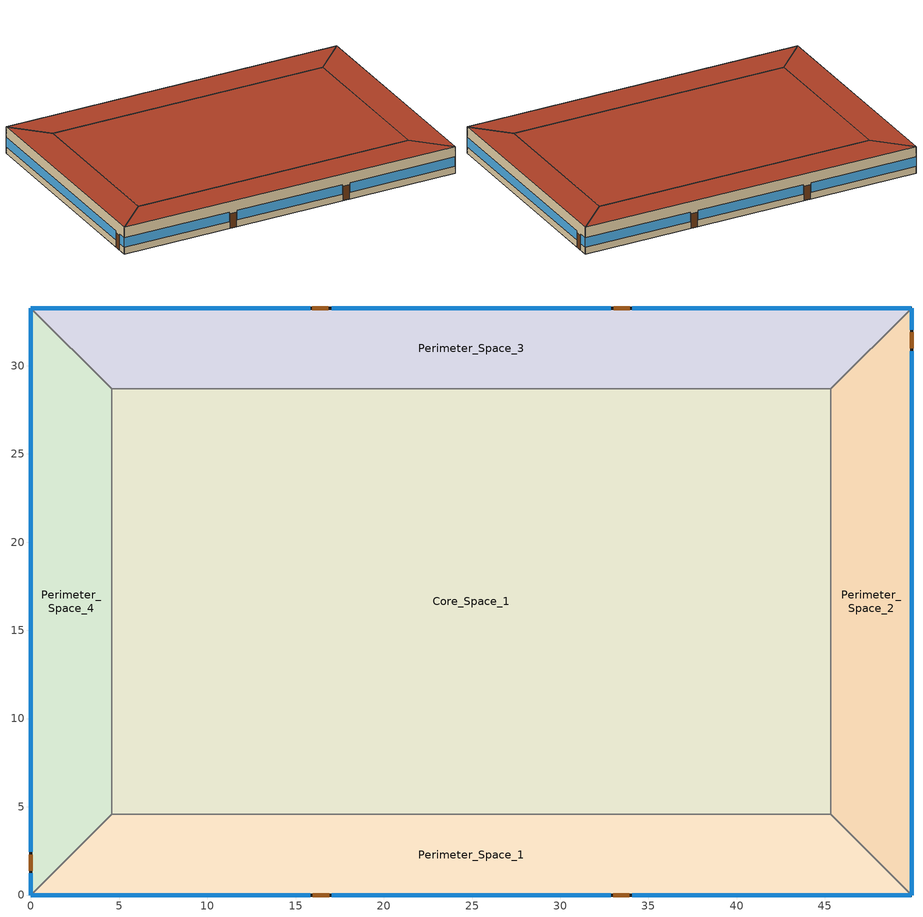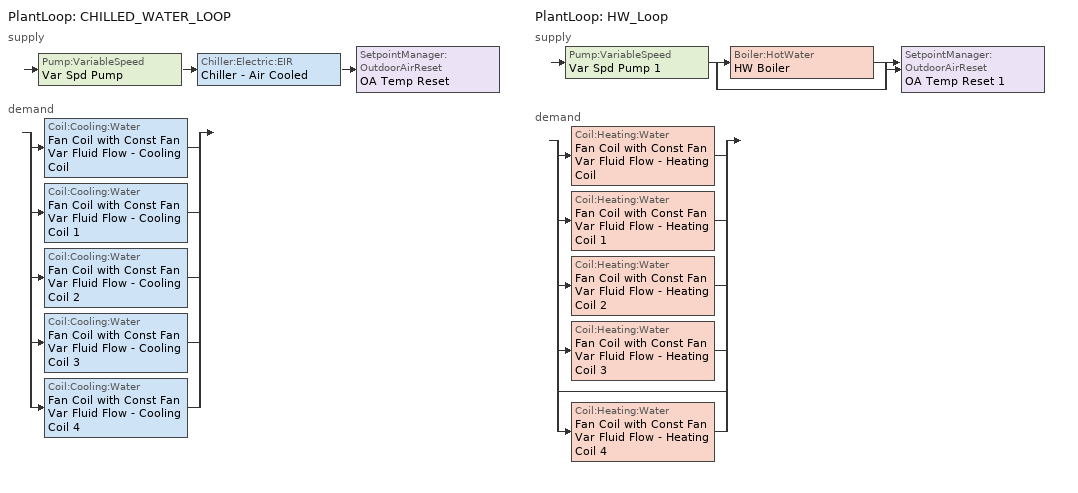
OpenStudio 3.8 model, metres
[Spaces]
Core_Space_1
 floor ground (Slab-on-grade Type 1): 45.34,28.7 45.34,4.57 4.57,4.57 4.57,28.7 z0
 wall to Perimeter_Space_2 (Interior Wall): 45.34,4.57 45.34,28.7 z0:3.96
 wall to Perimeter_Space_3 (Interior Wall): 45.34,28.7 4.57,28.7 z0:3.96
 wall to Perimeter_Space_1 (Interior Wall): 4.57,4.57 45.34,4.57 z0:3.96
 wall to Perimeter_Space_4 (Interior Wall): 4.57,28.7 4.57,4.57 z0:3.96
 roof outside (Roof Type 1): 45.34,4.57 45.34,28.7 4.57,28.7 4.57,4.57 z3.96
Perimeter_Space_2
 floor ground (Slab-on-grade Type 1): 49.91,33.27 49.91,0 45.34,4.57 45.34,28.7 z0
 wall outside (Exterior Wall Type 2): 49.91,0 49.91,33.27 z0:3.96
 wall to Perimeter_Space_1 (Interior Wall): 45.34,4.57 49.91,0 z0:3.96
 wall to Perimeter_Space_3 (Interior Wall): 49.91,33.27 45.34,28.7 z0:3.96
 window (Vertical Fenestration Type 1): 49.91,0 49.91,30.84 / 49.91,32.05 49.91,33.27 z1:2.4
 door (Swinging Door): 49.91,30.99 49.91,31.9 z0:2.13
 roof outside (Roof Type 1): 49.91,0 49.91,33.27 45.34,28.7 45.34,4.57 z3.96
Perimeter_Space_3
 floor ground (Slab-on-grade Type 2): 49.91,33.27 45.34,28.7 4.57,28.7 0,33.27 z0
 wall outside (Exterior Wall Type 3): 49.91,33.27 0,33.27 z0:3.96
 wall to Perimeter_Space_4 (Interior Wall): 0,33.27 4.57,28.7 z0:3.96
 window (Vertical Fenestration Type 1): 49.91,33.27 34.09,33.27 / 32.87,33.27 17.04,33.27 / 15.82,33.27 0,33.27 z1:2.4
 door (Swinging Door): 33.94,33.27 33.03,33.27 / 16.84,33.27 15.93,33.27 z0:2.13
 roof outside (Roof Type 2): 45.34,28.7 49.91,33.27 0,33.27 4.57,28.7 z3.96
Perimeter_Space_1
 floor ground (Slab-on-grade Type 1): 45.34,4.57 49.91,0 0,0 4.57,4.57 z0
 wall outside (Exterior Wall Type 1): 0,0 49.91,0 z0:3.96
 wall to Perimeter_Space_4 (Interior Wall): 4.57,4.57 0,0 z0:3.96
 window (Vertical Fenestration Type 1): 0,0 15.82,0 / 17.04,0 32.87,0 / 34.09,0 49.91,0 z1:2.4
 door (Swinging Door): 15.98,0 16.9,0 / 33.01,0 33.93,0 z0:2.13
 roof outside (Roof Type 1): 49.91,0 45.34,4.57 4.57,4.57 0,0 z3.96
Perimeter_Space_4
 floor ground (Slab-on-grade Type 2): 0,33.27 4.57,28.7 4.57,4.57 0,0 z0
 wall outside (Exterior Wall Type 3): 0,33.27 0,0 z0:3.96
 window (Vertical Fenestration Type 1): 0,33.27 0,2.44 / 0,1.22 0,0 z1:2.4
 door (Swinging Door): 0,2.28 0,1.37 z0:2.13
 roof outside (Roof Type 3): 0,0 4.57,4.57 4.57,28.7 0,33.27 z3.96
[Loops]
PlantLoop 'CHILLED_WATER_LOOP'
 supply: Pump:VariableSpeed 'Var Spd Pump' > Chiller:Electric:EIR 'Chiller - Air Cooled' > SetpointManager:OutdoorAirReset 'OA Temp Reset'
 demand: split
  | Coil:Cooling:Water 'Fan Coil with Const Fan Var Fluid Flow - Cooling Coil'
  | Coil:Cooling:Water 'Fan Coil with Const Fan Var Fluid Flow - Cooling Coil 1'
  | Coil:Cooling:Water 'Fan Coil with Const Fan Var Fluid Flow - Cooling Coil 2'
  | Coil:Cooling:Water 'Fan Coil with Const Fan Var Fluid Flow - Cooling Coil 3'
  | Coil:Cooling:Water 'Fan Coil with Const Fan Var Fluid Flow - Cooling Coil 4'
PlantLoop 'HW_Loop'
 supply: Pump:VariableSpeed 'Var Spd Pump 1' > split
  | Boiler:HotWater 'HW Boiler'
  | bypass
  join > SetpointManager:OutdoorAirReset 'OA Temp Reset 1'
 demand: split
  | Coil:Heating:Water 'Fan Coil with Const Fan Var Fluid Flow - Heating Coil'
  | Coil:Heating:Water 'Fan Coil with Const Fan Var Fluid Flow - Heating Coil 1'
  | Coil:Heating:Water 'Fan Coil with Const Fan Var Fluid Flow - Heating Coil 2'
  | Coil:Heating:Water 'Fan Coil with Const Fan Var Fluid Flow - Heating Coil 3'
  | bypass
  | Coil:Heating:Water 'Fan Coil with Const Fan Var Fluid Flow - Heating Coil 4'
[Site]
Denver Intl AP: Latitude {deg}=39.833; Longitude {deg}=-104.65; Time Zone {hr}=-7; Elevation {m}=1650; Terrain=City
[Building]
Model for 229 Test Cases: North Axis {deg}=0
[ClimateZones]
Climate Zone Institution Name 1=ASHRAE; Climate Zone Document Name 1=ANSI/ASHRAE Standard 169; Climate Zone Document Year 1=2006; Climate Zone Value 1=5B; Climate Zone Institution Name 2=CEC; Climate Zone Document Name 2=California Climate Zone Descriptions; Climate Zone Document Year 2=1995
[SizingPeriod:DesignDay] Barometric Pressure {Pa}=83009; Rain Indicator=No; Snow Indicator=No; Day of Month=21; Daylight Saving Time Indicator=No; Dry-Bulb Temperature Range Modifier Type=DefaultMultipliers
Name | Maximum Dry-Bulb Temperature {C} | Daily Dry-Bulb Temperature Range {deltaC} | Wind Speed {m/s} | Wind Direction {deg} | Sky Clearness | Month | Day Type | Humidity Condition Type | Wetbulb or DewPoint at Maximum Dry-Bulb {C} | Solar Model Indicator | Enthalpy at Maximum Dry-Bulb {J/kg}
Denver.Intl.AP Ann Htg 99% Condns DB | -14.6 | 0 | 3.4 | 230 | 0 | 12 | WinterDesignDay | Wetbulb | -14.6 | ASHRAEClearSky
Denver.Intl.AP Ann Hum_n 99% Condns DP=>MCDB | -6.5 | 0 | 3.4 | 230 | 0 | 12 | WinterDesignDay | Dewpoint | -19.6 | ASHRAEClearSky
Denver.Intl.AP Ann Htg Wind 99% Condns WS=>MCDB | 2.7 | 0 | 11.8 | 230 | 0 | 12 | WinterDesignDay | Wetbulb | 2.7 | ASHRAEClearSky
Denver.Intl.AP Ann Clg 1% Condns DB=>MWB | 33.5 | 17.3 | 4.2 | 20 |  | 7 | SummerDesignDay | Wetbulb | 15.4 | ASHRAETau2017
Denver.Intl.AP Ann Clg 1% Condns WB=>MDB | 27 | 14.8 | 4.2 | 20 |  | 7 | SummerDesignDay | Wetbulb | 17.6 | ASHRAETau2017
Denver.Intl.AP Ann Clg 1% Condns DP=>MDB | 19.9 | 15.3 | 4.2 | 20 |  | 7 | SummerDesignDay | Dewpoint | 15 | ASHRAETau2017
Denver.Intl.AP Ann Clg 1% Condns Enth=>MDB | 26.8 | 15.3 | 4.2 | 20 |  | 7 | SummerDesignDay | Enthalpy | 23 | ASHRAETau2017 | 55800
[Site:GroundTemperature:BuildingSurface]
21, 21, 21, 21, 21, 21, 21, 21, 21, 21, 21, 21
[Material]
Name | Roughness | Thickness {m} | Conductivity {W/m-K} | Density {kg/m3} | Specific Heat {J/kg-K} | Thermal Absorptance | Solar Absorptance | Visible Absorptance
Wood 6in | MediumSmooth | 0.15 | 0.12 | 540 | 1210 | 0.9 | 0.7 | 0.7
Exterior Wall Type 2 Gypsum Board | MediumSmooth | 0.099 | 0.16 | 800 | 1090 | 0.9 | 0.7 | 0.7
Exterior Wall Type 1 Stucco; Exterior Wall Type 2 Stucco | Smooth | 0.0254 | 0.72 | 1856 | 840 | 0.9 | 0.7 | 0.7
Roof Type 1 Metal Deck; Roof Type 2 Metal Deck | Smooth | 0.0008 | 45.28 | 7824 | 500 | 0.9 | 0.7 | 0.2
Slab-on-grade Type 1 Concrete; Slab-on-grade Type 2 Concrete | MediumSmooth | 0.1016 | 2.31 | 2322 | 832 | 0.9 | 0.7 | 0.8
Exterior Wall Type 1 Gypsum Board | MediumSmooth | 0.0159 | 0.16 | 800 | 1090 | 0.9 | 0.7 | 0.7
Roof Type 2 Continuous Insulation | Smooth | 0.106 | 0.02 | 32 | 922
Exterior Wall Type 1 Insulation | Smooth | 0.062 | 0.037 | 9.6 | 838
Roof Type 1 Continuous Insulation | Smooth | 0.0527 | 0.02 | 32 | 922
Exterior Wall Type 2 Insulation | Smooth | 0.179 | 0.037 | 9.6 | 838
Insulation for Slab on grade Type 2 | Smooth | 0.1143 | 0.04 | 91.31 | 838
Roof Type 1 Built-up roofing | VeryRough | 0.0095 | 0.16 | 1120 | 1460 | 0.9 | 0.7 | 0.7
[Construction]
Interior Furnishings: Wood 6in
Interior Wall: Interior Wall surface-to-surface thermal resistance
Swinging Door: Opaque Door Panel
Exterior Wall Type 1: Exterior Wall Type 1 Stucco, Exterior Wall Type 1 Gypsum Board, Exterior Wall Type 1 Insulation, Exterior Wall Type 1 Gypsum Board
Roof Type 1: Roof Type 1 Metal Deck, Roof Type 1 Continuous Insulation, Roof Type 1 Built-up roofing
Exterior Wall Type 3: Exterior Wall Type 3 Total surface-to-surface thermal resistance
Slab-on-grade Type 1: Slab-on-grade Type 1 Concrete
Slab-on-grade Type 2: Slab-on-grade Type 2 Concrete, Insulation for Slab on grade Type 2
Vertical Fenestration Type 1: Vertical Fenestration Type 1 simple material
Exterior Wall Type 2: Exterior Wall Type 2 Stucco, Exterior Wall Type 2 Gypsum Board, Exterior Wall Type 2 Insulation, Exterior Wall Type 2 Gypsum Board
Roof Type 2: Roof Type 2 Metal Deck, Roof Type 2 Continuous Insulation, Roof Type 2 Built-up roofing
Roof Type 3: Roof Type 3 Total surface-to-surface thermal resistance
[Material:NoMass]
Name | Roughness | Thermal Resistance {m2-K/W} | Thermal Absorptance | Solar Absorptance | Visible Absorptance
Opaque Door Panel | MediumRough | 0.475964 | 0.9 | 0.7 | 0.7
Roof Type 3 Total surface-to-surface thermal resistance | Smooth | 2.66
Exterior Wall Type 3 Total surface-to-surface thermal resistance | Smooth | 1.95
Roof Type 2 Built-up roofing | Smooth | 0.059
Interior Wall surface-to-surface thermal resistance | Smooth | 0.35
[WindowMaterial:SimpleGlazingSystem]
Vertical Fenestration Type 1 simple material: U-Factor {W/m2-K}=3.29; Solar Heat Gain Coefficient=0.387; Visible Transmittance=0.417
[InternalMass:Definition] Construction=Interior Furnishings; Design Level Calculation Method=SurfaceArea
Name | Surface Area {m2}
Perimeter_Zone_4_Internal_Mass_Definition; Perimeter_Zone_2_Internal_Mass_Definition | 262.544
Core_Internal_Mass_Definition | 1967.31
Perimeter_Zone_1_Internal_Mass_Definition; Perimeter_Zone_3_Internal_Mass_Definition | 414.719
[InternalMass] Multiplier=1
Name | Internal Mass Definition | Space or SpaceType
Perimeter_bot_ZN_4 Internal Mass | Perimeter_Zone_4_Internal_Mass_Definition | Perimeter_Space_4
Core_bottom Internal Mass | Core_Internal_Mass_Definition | Core_Space_1
Perimeter_bot_ZN_1 Internal Mass | Perimeter_Zone_1_Internal_Mass_Definition | Perimeter_Space_1
Perimeter_bot_ZN_2 Internal Mass | Perimeter_Zone_2_Internal_Mass_Definition | Perimeter_Space_2
Perimeter_bot_ZN_3 Internal Mass | Perimeter_Zone_3_Internal_Mass_Definition | Perimeter_Space_3
[ThermalZone] Multiplier=1; Ceiling Height {m}=3.96; Use Ideal Air Loads=No
Name | Fraction of Zone Controlled by Primary Daylighting Control | Thermostat
Prm Zone 4 (West) | 0.1395 | Perimeter_bot_ZN_4 Setpoints
Core Zone 1 |  | Core_bottom Setpoints
Prm Zone 1 (South) | 0.1395 | Perimeter_bot_ZN_1 Setpoints
Prm Zone 2 (East) | 0.1395 | Perimeter_bot_ZN_2 Setpoints
Prm Zone 3 (North) | 0.1395 | Perimeter_bot_ZN_3 Setpoints
[Sizing:Zone] Zone Cooling Design Supply Air Temperature Input Method=SupplyAirTemperature; Zone Cooling Design Supply Air Temperature {C}=12.7778; Zone Heating Design Supply Air Temperature Input Method=SupplyAirTemperature; Zone Heating Design Supply Air Temperature {C}=32.2222; Zone Heating Design Supply Air Temperature Difference {deltaC}=11.11; Zone Cooling Design Supply Air Humidity Ratio {kg-H2O/kg-air}=0.0085; Zone Heating Design Supply Air Humidity Ratio {kg-H2O/kg-air}=0.008; Cooling Design Air Flow Method=DesignDay; Heating Design Air Flow Method=DesignDayWithLimit; Heating Maximum Air Flow per Zone Floor Area {m3/s-m2}=0; Heating Maximum Air Flow {m3/s}=0; Heating Maximum Air Flow Fraction=0.5; Account for Dedicated Outdoor Air System=No; Dedicated Outdoor Air Low Setpoint Temperature for Design {C}=autosize; Dedicated Outdoor Air High Setpoint Temperature for Design {C}=autosize; Zone Load Sizing Method=Sensible Load Only No Latent Load; Zone Latent Cooling Design Supply Air Humidity Ratio Input Method=HumidityRatioDifference; Zone Cooling Design Supply Air Humidity Ratio Difference {kgWater/kgDryAir}=0.005; Zone Latent Heating Design Supply Air Humidity Ratio Input Method=HumidityRatioDifference; Zone Humidification Design Supply Air Humidity Ratio Difference {kgWater/kgDryAir}=0.005; Design Zone Air Distribution Effectiveness in Cooling Mode=0.8; Design Zone Air Distribution Effectiveness in Heating Mode=0.8; Design Minimum Zone Ventilation Efficiency=0
Name | Zone Cooling Design Supply Air Temperature Difference {deltaC}
Prm Zone 4 (West); Prm Zone 1 (South); Prm Zone 2 (East); Prm Zone 3 (North) | 11.1111
Core Zone 1 | 8.33333
[Zone equipment]
Prm Zone 4 (West): Core_Zone_Fan_Coil_with_Const_Fan_Var_Fluid_Flow 4
Core Zone 1: Core_Zone_Fan_Coil_with_Const_Fan_Var_Fluid_Flow
Prm Zone 1 (South): Core_Zone_Fan_Coil_with_Const_Fan_Var_Fluid_Flow 2
Prm Zone 2 (East): Core_Zone_Fan_Coil_with_Const_Fan_Var_Fluid_Flow 1
Prm Zone 3 (North): Core_Zone_Fan_Coil_with_Const_Fan_Var_Fluid_Flow 3
[Space] Default Schedule Set=229 Schedule Ruleset; Part of Total Floor Area=Yes
Name | Thermal Zone | Design Specification Outdoor Air Object
Perimeter_Space_4 | Prm Zone 4 (West) | Perimeter_Zone_4_Design_OA
Core_Space_1 | Core Zone 1 | Core_Zone_Design_OA
Perimeter_Space_1 | Prm Zone 1 (South) | Perimeter_Zone_1_Design_OA
Perimeter_Space_2 | Prm Zone 2 (East) | Perimeter_Zone_2_Design_OA
Perimeter_Space_3 | Prm Zone 3 (North) | Perimeter_Zone_3_Design_OA
[ThermostatSetpoint:DualSetpoint] Heating Setpoint Temperature Schedule=Heating Thermostat Setpoint; Cooling Setpoint Temperature Schedule=Cooling Themostat Setpoint
Perimeter_bot_ZN_4 Setpoints; Core_bottom Setpoints; Perimeter_bot_ZN_1 Setpoints; Perimeter_bot_ZN_2 Setpoints; Perimeter_bot_ZN_3 Setpoints
[SurfaceProperty:OtherSideConditionsModel]
GapConvectionModel: Type of Modeling=GapConvectionRadiation
[People:Definition] Number of People Calculation Method=People/Area; People per Space Floor Area {person/m2}=0.0538196; Fraction Radiant=0.3; Sensible Heat Fraction=0.55
Core_Zone_People_Definition; Perimeter_Zone_1_People_Definition; Perimeter_Zone_2_People_Definition; Perimeter_Zone_3_People_Definition; Perimeter_Zone_4_People_Definition
[People] Multiplier=1
Name | People Definition | Space or SpaceType | Number of People Schedule
Core_bottom People | Core_Zone_People_Definition | Core_Space_1 | Core_Space Occupant Sch
Perimeter_bot_ZN_1 People | Perimeter_Zone_1_People_Definition | Perimeter_Space_1 | Perimeter_Space_1_Occupant_Sch
Perimeter_bot_ZN_2 People | Perimeter_Zone_2_People_Definition | Perimeter_Space_2 | Perimeter_Space_2_Occupant_Sch
Perimeter_bot_ZN_3 People | Perimeter_Zone_3_People_Definition | Perimeter_Space_3 | Perimeter_Space_3_Occupant_Sch
Perimeter_bot_ZN_4 People | Perimeter_Zone_4_People_Definition | Perimeter_Space_4 | Perimeter_Space_4_Occupant_Sch
[Lights:Definition] Design Level Calculation Method=Watts/Area; Watts per Space Floor Area {W/m2}=11.033; Fraction Radiant=0.7; Fraction Visible=0.2; Return Air Fraction=0
Core_Zone_Lighting_Definition; Perimeter_Zone_1_Lighting_Definition; Perimeter_Zone_2_Lighting_Definition; Perimeter_Zone_3_Lighting_Definition; Perimeter_Zone_4_Lighting_Definition
[Lights] Fraction Replaceable=1
Name | Lights Definition | Space or SpaceType | Schedule
Core_bottom Lighting | Core_Zone_Lighting_Definition | Core_Space_1 | Core_Space_Lighting_Sch
Perimeter_bot_ZN_1 Lighting | Perimeter_Zone_1_Lighting_Definition | Perimeter_Space_1 | Perimeter_Space_1_Lighting_Sch
Perimeter_bot_ZN_2 Lighting | Perimeter_Zone_2_Lighting_Definition | Perimeter_Space_2 | Perimeter_Space_2_Lighting_Sch
Perimeter_bot_ZN_3 Lighting | Perimeter_Zone_3_Lighting_Definition | Perimeter_Space_3 | Perimeter_Space_3_Lighting_Sch
Perimeter_bot_ZN_4 Lighting | Perimeter_Zone_4_Lighting_Definition | Perimeter_Space_4 | Perimeter_Space_4_Lighting_Sch
[ElectricEquipment:Definition] Design Level Calculation Method=Watts/Area; Watts per Space Floor Area {W/m2}=8.07; Fraction Latent=0; Fraction Radiant=0.2; Fraction Lost=0
Core_Zone_Elec_Equip_Definition; Perimeter_Zone_1_Elec_Equip_Definition; Perimeter_Zone_2_Elec_Equip_Definition; Perimeter_Zone_3_Elec_Equip_Definition; Perimeter_Zone_4_Elec_Equip_Definition
[ElectricEquipment]
Name | Electric Equipment Definition | Space or SpaceType | Schedule
Core_bottom Elec Equip | Core_Zone_Elec_Equip_Definition | Core_Space_1 | Core_Space_Elec_Equip_Sch
Perimeter_bot_ZN_1 Elec Equip | Perimeter_Zone_1_Elec_Equip_Definition | Perimeter_Space_1 | Perimeter_Space_1_Elec_Equip_Sch
Perimeter_bot_ZN_2 Elec Equip | Perimeter_Zone_2_Elec_Equip_Definition | Perimeter_Space_2 | Perimeter_Space_2_Elec_Equip_Sch
Perimeter_bot_ZN_3 Elec Equip | Perimeter_Zone_3_Elec_Equip_Definition | Perimeter_Space_3 | Perimeter_Space_3_Elec_Equip_Sch
Perimeter_bot_ZN_4 Elec Equip | Perimeter_Zone_4_Elec_Equip_Definition | Perimeter_Space_4 | Perimeter_bot_ZN_4 Elec Equip Sch
[SpaceInfiltration:DesignFlowRate] Constant Term Coefficient=0; Velocity Term Coefficient=0
Name | Space or SpaceType | Design Flow Rate Calculation Method | Design Flow Rate {m3/s} | Flow per Space Floor Area {m3/s-m2} | Flow per Exterior Surface Area {m3/s-m2} | Air Changes per Hour {1/hr} | Schedule
Infiltration_Method_1_Core_Zone | Core_Space_1 | AirChanges/Hour | 0 | 0 | 0 | 0
Infiltration_Method_1_Zone_1 | Perimeter_Space_1 | AirChanges/Hour |  |  | 0 | 0.5
Infiltration_Method_2_Zone_2 | Perimeter_Space_2 | Flow/ExteriorWallArea | 0 | 0 | 0.000586232 | 0
Infiltration_Method_3_Zone_3 | Perimeter_Space_3 | Flow/Area | 0 | 0.000388417 | 0 |  | Constant Schedule
Infiltration_Method_3_Zone_4 | Perimeter_Space_4 | Flow/Area | 0 | 0.000409092 | 0 | 0 | Constant Schedule
[DesignSpecification:OutdoorAir] Outdoor Air Method=Sum
Name | Outdoor Air Flow per Person {m3/s-person} | Outdoor Air Flow per Floor Area {m3/s-m2} | Outdoor Air Flow Rate {m3/s}
Core_Zone_Design_OA | 1e-08 | 0.0004318 | 0
Perimeter_Zone_1_Design_OA; Perimeter_Zone_2_Design_OA; Perimeter_Zone_3_Design_OA; Perimeter_Zone_4_Design_OA | 0 | 0 | 0.0943895
[Fan:SystemModel]
MZ-VAV-G Supply Fan: Availability Schedule=Always On Discrete; Design Maximum Air Flow Rate {m3/s}=autosize; Speed Control Method=Continuous; Electric Power Minimum Flow Rate Fraction=0.25; Design Pressure Rise {Pa}=1314.72; Motor Efficiency=0.924; Motor In Air Stream Fraction=1; Design Electric Power Consumption {W}=autosize; Design Power Sizing Method=TotalEfficiencyAndPressure; Electric Power Per Unit Flow Rate {W/(m3/s)}=2054.06; Electric Power Per Unit Flow Rate Per Unit Pressure {W-s/m3-Pa}=1.67; Fan Total Efficiency=0.6006; Electric Power Function of Flow Fraction Curve=MZ-VAV-G Supply Fan Curve; Night Ventilation Mode Pressure Rise {Pa}=1314.72; Motor Loss Radiative Fraction=0
[EnergyManagementSystem:Sensor]
EFC_meter: Output Variable or Output Meter=Electricity:Facility
[DefaultScheduleSet]
229 Schedule Ruleset: People Activity Level Schedule=People heating rate
[PlantLoop] Glycol Concentration=0; Plant Loop Volume {m3}=Autocalculate; Load Distribution Scheme=Optimal
Name | Fluid Type
CHILLED_WATER_LOOP
HW_Loop | Water
[Sizing:Plant] Sizing Option=Coincident; Zone Timesteps in Averaging Window=1; Coincident Sizing Factor Mode=None
Name | Loop Type | Design Loop Exit Temperature {C} | Loop Design Temperature Difference {deltaC}
CHILLED_WATER_LOOP | Cooling | 6.66667 | 6.66667
HW_Loop | Heating | 82.2222 | 83.3333
[SetpointManager:OutdoorAirReset] Control Variable=Temperature
Name | Setpoint at Outdoor Low Temperature {C} | Outdoor Low Temperature {C} | Setpoint at Outdoor High Temperature {C} | Outdoor High Temperature {C}
OA Temp Reset | 12.2222 | 15.5556 | 6.66667 | 26.6667
OA Temp Reset 1 | 17 | 10 | 13 | 24
[Pump:VariableSpeed] Skin Loss Radiative Fraction=0.5; Design Shaft Power per Unit Flow Rate per Unit Head {W-s/m3-Pa}=1.28205; Design Minimum Flow Rate Fraction=0
Name | Rated Flow Rate {m3/s} | Rated Power Consumption {W} | Design Power Sizing Method | Design Electric Power per Unit Flow Rate {W/(m3/s)} | Pump Control Type
Var Spd Pump | 0.00378541 | 1320 | PowerPerFlow | 348707
Var Spd Pump 1 | 0.0012618 | 380 | PowerPerFlowPerPressure | 348701.1 | Continuous
[Chiller:Electric:EIR]
Chiller - Air Cooled: Reference Capacity {W}=87921.3; Reference COP {W/W}=4.1; Reference Chilled Water Flow Rate {m3/s}=Autosize; Cooling Capacity Function of Temperature Curve=OS:Curve:Biquadratic 3; Electric Input to Cooling Output Ratio Function of Temperature Curve=OS:Curve:Biquadratic 4; Electric Input to Cooling Output Ratio Function of Part Load Ratio Curve=OS:Curve:Quadratic 4; Condenser Type=AirCooled; Design Heat Recovery Water Flow Rate {m3/s}=Autosize; Sizing Factor=1; Basin Heater Capacity {W/K}=0; Basin Heater Setpoint Temperature {C}=10; Condenser Heat Recovery Relative Capacity Fraction=1
[ZoneHVAC:FourPipeFanCoil] Availability Schedule=Perimeter_bot_ZN_1 OA Schedule; Capacity Control Method=ConstantFanVariableFlow; Maximum Supply Air Flow Rate {m3/s}=0.943895; Maximum Outdoor Air Flow Rate {m3/s}=autosize; Maximum Cold Water Flow Rate {m3/s}=autosize; Maximum Hot Water Flow Rate {m3/s}=autosize; Minimum Supply Air Temperature in Cooling Mode {C}=Autosize; Maximum Supply Air Temperature in Heating Mode {C}=Autosize
Name | Supply Air Fan | Cooling Coil | Heating Coil
Core_Zone_Fan_Coil_with_Const_Fan_Var_Fluid_Flow | Fan Coil with Const Fan Var Fluid Flow - Fan | Fan Coil with Const Fan Var Fluid Flow - Cooling Coil | Fan Coil with Const Fan Var Fluid Flow - Heating Coil
Core_Zone_Fan_Coil_with_Const_Fan_Var_Fluid_Flow 1 | Fan Coil with Const Fan Var Fluid Flow - Fan 1 | Fan Coil with Const Fan Var Fluid Flow - Cooling Coil 1 | Fan Coil with Const Fan Var Fluid Flow - Heating Coil 1
Core_Zone_Fan_Coil_with_Const_Fan_Var_Fluid_Flow 2 | Fan Coil with Const Fan Var Fluid Flow - Fan 2 | Fan Coil with Const Fan Var Fluid Flow - Cooling Coil 2 | Fan Coil with Const Fan Var Fluid Flow - Heating Coil 2
Core_Zone_Fan_Coil_with_Const_Fan_Var_Fluid_Flow 3 | Fan Coil with Const Fan Var Fluid Flow - Fan 3 | Fan Coil with Const Fan Var Fluid Flow - Cooling Coil 3 | Fan Coil with Const Fan Var Fluid Flow - Heating Coil 3
Core_Zone_Fan_Coil_with_Const_Fan_Var_Fluid_Flow 4 | Fan Coil with Const Fan Var Fluid Flow - Fan 4 | Fan Coil with Const Fan Var Fluid Flow - Cooling Coil 4 | Fan Coil with Const Fan Var Fluid Flow - Heating Coil 4
[Fan:ConstantVolume] Availability Schedule=Always On Discrete hvac_library; Maximum Flow Rate {m3/s}=0.943895
Fan Coil with Const Fan Var Fluid Flow - Fan; Fan Coil with Const Fan Var Fluid Flow - Fan 1; Fan Coil with Const Fan Var Fluid Flow - Fan 2; Fan Coil with Const Fan Var Fluid Flow - Fan 3; Fan Coil with Const Fan Var Fluid Flow - Fan 4
[Coil:Cooling:Water] Availability Schedule=Always On Discrete hvac_library; Design Air Flow Rate {m3/s}=Autosize; Design Inlet Water Temperature {C}=Autosize; Design Outlet Air Temperature {C}=Autosize
Fan Coil with Const Fan Var Fluid Flow - Cooling Coil; Fan Coil with Const Fan Var Fluid Flow - Cooling Coil 1; Fan Coil with Const Fan Var Fluid Flow - Cooling Coil 2; Fan Coil with Const Fan Var Fluid Flow - Cooling Coil 3; Fan Coil with Const Fan Var Fluid Flow - Cooling Coil 4
[Coil:Heating:Water] Availability Schedule=Always On Discrete hvac_library; Performance Input Method=NominalCapacity; Rated Capacity {W}=Autosize
Fan Coil with Const Fan Var Fluid Flow - Heating Coil; Fan Coil with Const Fan Var Fluid Flow - Heating Coil 1; Fan Coil with Const Fan Var Fluid Flow - Heating Coil 2; Fan Coil with Const Fan Var Fluid Flow - Heating Coil 3; Fan Coil with Const Fan Var Fluid Flow - Heating Coil 4
[Boiler:HotWater]
HW Boiler: Nominal Capacity {W}=87921.3; Nominal Thermal Efficiency=0.84; Efficiency Curve Temperature Evaluation Variable=LeavingBoiler; Normalized Boiler Efficiency Curve=Boiler Efficiency; Water Outlet Upper Temperature Limit {C}=99; Boiler Flow Mode=NotModulated; On Cycle Parasitic Electric Load {W}=0; Off Cycle Parasitic Fuel Load {W}=0; Sizing Factor=1
[Schedule:Compact]
Core_Space_Elec_Equip_Sch; Perimeter_Space_1_Elec_Equip_Sch; Perimeter_Space_2_Elec_Equip_Sch; Perimeter_Space_3_Elec_Equip_Sch; Perimeter_bot_ZN_4 Elec Equip Sch: Through: 12/31, For: Weekdays, Until: 06:00, 0.307674, Until: 08:00, 0.381235, Until: 12:00, 0.857778, Until: 13:00, 0.76247, Until: 17:00, 0.857778, Until: 18:00, 0.476543, Until: 24:00, 0.381235, For: SummerDesignDay, Until: 24:00, 1, For: Saturday, Until: 06:00, 0.230755, Until: 08:00, 0.381235, Until: 12:00, 0.476543, Until: 17:00, 0.33358, Until: 19:00, 0.285926, Until: 24:00, 0.230755, For: WinterDesignDay, Until: 24:00, 0, For: Sunday Holidays AllOtherDays, Until: 06:00, 0.230755, Until: 18:00, 0.285926, Until: 24:00, 0.230755
Core_Space_Lighting_Sch; Perimeter_Space_1_Lighting_Sch; Perimeter_Space_2_Lighting_Sch; Perimeter_Space_3_Lighting_Sch; Perimeter_Space_4_Lighting_Sch: Through: 12/31, For: Weekdays, Until: 5:00, 0.05, Until: 6:00, 0.1, Until: 7:00, 0.0862326, Until: 8:00, 0.258698, Until: 17:00, 0.776093, Until: 18:00, 0.431163, Until: 20:00, 0.258698, Until: 22:00, 0.172465, Until: 23:00, 0.0862326, Until: 24:00, 0.0431163, For: SummerDesignDay, Until: 24:00, 1, For: Saturday, Until: 6:00, 0.05, Until: 8:00, 0.0862326, Until: 12:00, 0.258698, Until: 17:00, 0.129349, Until: 19:00, 0.0431163, Until: 24:00, 0.05, For: WinterDesignDay, Until: 24:00, 0, For: Sunday Holidays AllOtherDays, Until: 6:00, 0.05, Until: 18:00, 0.0431163, Until: 24:00, 0.05
Core_Space Occupant Sch; Perimeter_Space_1_Occupant_Sch; Perimeter_Space_2_Occupant_Sch; Perimeter_Space_3_Occupant_Sch; Perimeter_Space_4_Occupant_Sch: Through: 12/31, For: Weekdays, Until: 06:00, 0, Until: 07:00, 0.1, Until: 08:00, 0.2, Until: 10:00, 0.95, Until: 11:00, 0.975703, Until: 12:00, 0.95, Until: 13:00, 0.513528, Until: 14:00, 0.95, Until: 15:00, 0.975703, Until: 17:00, 0.95, Until: 18:00, 0.3, Until: 22:00, 0.1, Until: 23:00, 0.05, Until: 24:00, 0.05, For: Saturday, Until: 06:00, 0, Until: 07:00, 0.1, Until: 08:00, 0.1, Until: 10:00, 0.3, Until: 11:00, 0.308117, Until: 12:00, 0.3, Until: 13:00, 0.102706, Until: 14:00, 0.1, Until: 15:00, 0.102706, Until: 17:00, 0.1, Until: 18:00, 0.05, Until: 19:00, 0.05, Until: 24:00, 0, For: SummerDesignDay, Until: 06:00, 1e-9, Until: 22:00, 1, Until: 24:00, 0.05, For: WinterDesignDay, Until: 24:00, 0, For:Sunday Holidays AllOtherDays, Until: 06:00, 0, Until: 18:00, 0.05, Until: 24:00, 0
Perimeter_bot_ZN_1 OA Schedule: Through: 12/31, For: Weekdays SummerDesignDay, Until: 06:00, 0, Until: 22:00, 1, Until: 24:00, 0, For: Saturday WinterDesignDay, Until: 06:00, 0, Until: 18:00, 1, Until: 24:00, 0, For: AllOtherDays, Until: 24:00, 0
[Curve:Quadratic]
OS:Curve:Quadratic 4: Coefficient1 Constant=1.68531; Coefficient2 x=-0.999344; Coefficient3 x**2=0.314032; Minimum Value of x {BasedOnField A2}=0; Maximum Value of x {BasedOnField A2}=1.2
[Schedule:Constant]
Name | Value
Always On Discrete; Always On Discrete hvac_library | 1
People heating rate | 120
[Curve:Quartic]
MZ-VAV-G Supply Fan Curve: Coefficient1 Constant=0.0407599; Coefficient2 x=0.088045; Coefficient3 x**2=-0.0729261; Coefficient4 x**3=0.94374; Coefficient5 x**4=0; Minimum Value of x=0; Maximum Value of x=1; Minimum Curve Output=0; Maximum Curve Output=1; Input Unit Type for X=Dimensionless; Output Unit Type=Dimensionless
[Curve:Biquadratic]
Name | Coefficient1 Constant | Coefficient2 x | Coefficient3 x**2 | Coefficient4 y | Coefficient5 y**2 | Coefficient6 x*y | Minimum Value of x {BasedOnField A2} | Maximum Value of x {BasedOnField A2} | Minimum Value of y {BasedOnField A3} | Maximum Value of y {BasedOnField A3} | Minimum Value of x | Maximum Value of x | Minimum Value of y | Maximum Value of y
OS:Curve:Biquadratic 3 | 1.04338 | 0.0407077 | 0.0004506 | -0.0041514 | -8.86e-05 | -0.0003467 | 0 | 20 | 0 | 50
OS:Curve:Biquadratic 4 | 0.596191 | -0.0099496 | 0.0007888 | 0.0004506 | 0.0004875 | -0.0007623 | 0 | 20 | 0 | 50
Boiler Efficiency | 1 | 0 | 0 | 0 | 0 | 0 |  |  |  |  | 0 | 1 | 0 | 1
[Schedule:Ruleset]
Name | Default Day Schedule | Summer Design Day Schedule | Winter Design Day Schedule
Cooling Themostat Setpoint | Weekdays | Schedule Day 10 | Schedule Day 13
Heating Thermostat Setpoint | Weekday | Schedule Day 12 | Schedule Day 11
Constant Schedule | Schedule Day 6 | Schedule Day 8 | Schedule Day 9
[Schedule:Day]
Weekdays: 5, 0, 26.7, 22, 0, 24, 24, 0, 26.1005
Weekday: 5, 0, 15.6, 22, 0, 21, 24, 0, 15.6
Schedule Day 6; Schedule Day 8; Schedule Day 9: 24, 0, 1
Saturdays 1: 5, 0, 15.6, 17, 0, 21, 24, 0, 15.6
Sundays 2: 24, 0, 15.6
Saturdays: 5, 0, 26.7, 17, 0, 24, 24, 0, 26.7
Sundays: 24, 0, 26.7
Schedule Day 10; Schedule Day 13: 24, 0, 26.6667
Schedule Day 11; Schedule Day 12: 24, 0, 15.5556
[Schedule:Rule]
Name | Schedule Ruleset | Rule Order | Day Schedule | Apply Sunday | Apply Saturday
Saturday | Heating Thermostat Setpoint | 1 | Saturdays 1 | No | Yes
Sundays | Heating Thermostat Setpoint | 0 | Sundays 2 | Yes | No
Saturdays | Cooling Themostat Setpoint | 1 | Saturdays | No | Yes
Sundays 1 | Cooling Themostat Setpoint | 0 | Sundays | Yes | No
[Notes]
This osm is intended to implement
Normative Appendix E of https://performancesystemspsd.sharepoint.com/:w:/r/sites/EnergyEngineeringServices/_layouts/15/Doc.aspx?sourcedoc=%7B79FA7E0C-577B-46EB-A46F-ADD7A04942F4%7D&file=Std229P_2nd_PPR_Draft_V1.docx&action=default&mobileredirect=true
exceptions which were not able to be implemented are listed here:
Table 6: Interior Air Film Resistance Summary  was unable to be implemented
E1.7.2.3.1 d, The exterior air-film resistance for roof and exterior walls was unable to be implemented
